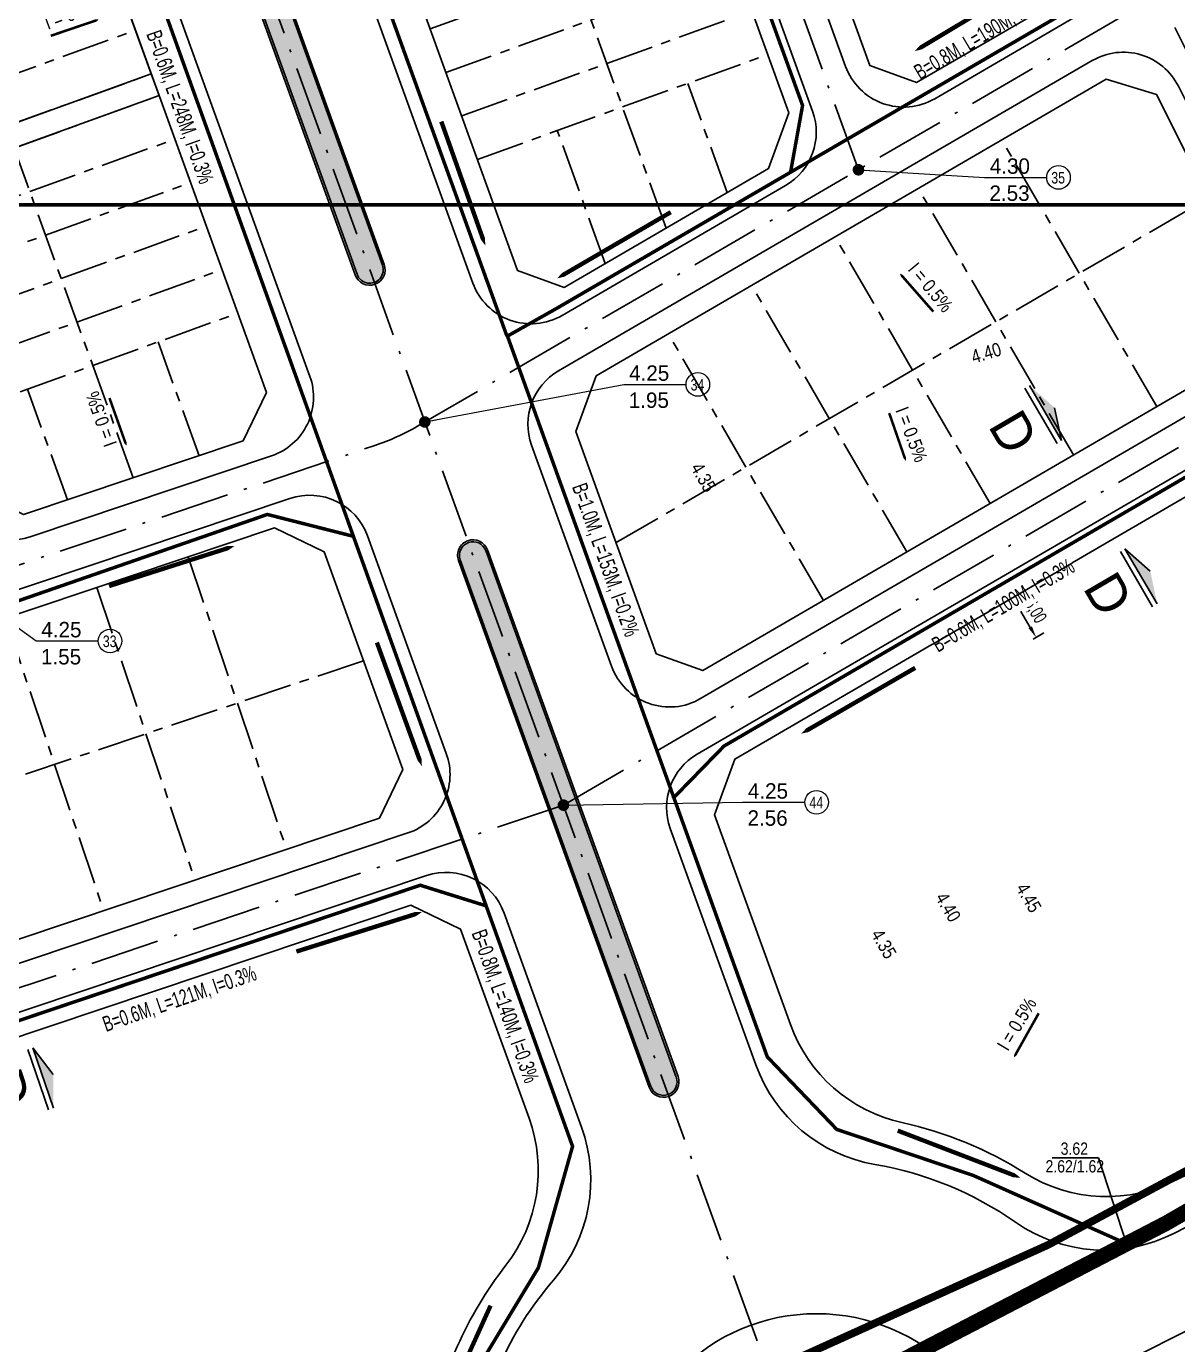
# Model space of a CAD drawing. Header units: metres. Extents: x 563124 to 573994, y 2062953 to 2068466.
# Drawn here: x 568637 to 568786.3, y 2066088.3 to 2066259.2 of the extents above; entities that cross this region are included whole.
import ezdxf
from ezdxf.enums import TextEntityAlignment as Align

# ---------------------------------------------------------------- set-up
doc = ezdxf.new("R2010")
doc.units = ezdxf.units.M
for name, pattern in [('ACAD_ISO10W100', [18.5, 12, -3, 0.5, -3]), ('CENTER', [2, 1.25, -0.25, 0.25, -0.25]), ('HIDDEN', [0.375, 0.25, -0.125])]:
    doc.linetypes.add(name, pattern=pattern)
doc.layers.get('0').update_dxf_attribs({"linetype": 'CONTINUOUS'})
doc.layers.get('DEFPOINTS').update_dxf_attribs({"linetype": 'CONTINUOUS'})
for name, color, linetype in [('BoThamCo', 94, 'CONTINUOUS'), ('ChiaLo', 128, 'CENTER'), ('datOBt', 42, 'CONTINUOUS'), ('datoHonHop', 42, 'CONTINUOUS'), ('datOlienke', 42, 'CONTINUOUS'), ('do doc SN', 3, 'CONTINUOUS'), ('ghinut', 86, 'CONTINUOUS'), ('hacth sdd', 8, 'CONTINUOUS'), ('Khung ban ve', 7, 'CONTINUOUS'), ('LogDg', 7, 'CONTINUOUS'), ('MC', 7, 'CONTINUOUS'), ('Nut tim', 7, 'CONTINUOUS'), ('RANHGIOI', 2, 'HIDDEN'), ('thoatnuoc', 3, 'CONTINUOUS'), ('TimDg', 222, 'CONTINUOUS'), ('TNuoc', 7, 'CONTINUOUS'), ('ViaHeS', 32, 'CONTINUOUS')]:
    doc.layers.add(name, color=color, linetype=linetype)
doc.layers.add('caodotimduong', color=5, linetype='CONTINUOUS', lineweight=15)
doc.layers.add('TN', color=3, linetype='CONTINUOUS', lineweight=5)
doc.styles.add('IN', font='VHARIALN.ttf')
doc.styles.add('KTHUOC', font='VHARIALN.ttf', dxfattribs={"width": 0.8})
doc.styles.add('solo', font='VHARIALN.ttf')
doc.styles.add('STYLE3', font='VHBODO.ttf', dxfattribs={"width": 0.8, "height": 2.2})
doc.styles.add('text', font='VHARIALN.ttf')
doc.styles.add('VnBlackH', font='VHBLACK.ttf')
doc.linetypes.add('TN_WATER_SUPPLY', pattern='A,0.5,-0.2,["TN",Standard,S=0.1,R=0,X=-0.1,Y=-0.05],-0.2', length=0.9)
doc.dimstyles.new('1.500', dxfattribs={"dimscale": 0, "dimtxt": 1.75, "dimasz": 1.5, "dimexe": 0.45, "dimexo": 0, "dimgap": 0.5, "dimtad": 1, "dimzin": 1, "dimtxsty": 'KTHUOC', "dimcen": 0, "dimdle": 0.45, "dimclrd": 86, "dimclre": 86, "dimclrt": 7, "dimaunit": 1, "dimadec": 0, "dimazin": 0, "dimtfac": 1, "dimtofl": 0, "dimtmove": 0, "dimatfit": 0, "dimldrblk": 'ARCHTICK', "dimfxl": 1, "dimtfill": 1, "dimtolj": 1, "dimtzin": 1, "dimarcsym": 0})
doc.dimstyles.new('kichthuocnut', dxfattribs={"dimtxt": 1.1, "dimasz": 0.5, "dimexe": 0.5, "dimexo": 0.5, "dimgap": 0.5, "dimtad": 1, "dimzin": 0, "dimdsep": 46, "dimtxsty": 'solo', "dimblk": 'BOXFILLED', "dimcen": 0.09, "dimdle": 1, "dimclrd": 256, "dimclre": 256, "dimclrt": 7, "dimadec": 0, "dimazin": 0, "dimtfac": 1, "dimtix": 1, "dimtofl": 0, "dimtmove": 1, "dimatfit": 3, "dimldrblk": 'ARCHTICK', "dimfxl": 1, "dimtfill": 1, "dimtfillclr": 2, "dimtolj": 1, "dimtzin": 0, "dimlwd": -1, "dimlwe": -1, "dimarcsym": 0})

# ---------------------------------------------------------------- blocks, each defined once
blk = doc.blocks.new('e')
at = {"layer": 'MC', "linetype": 'Continuous', "extrusion": (3.398234445398686e-17, -4.399193797516771e-09, 1)}
blk.add_hatch(color=6, dxfattribs=at).paths.add_polyline_path([(-473.4762349847621, 281.757833730439), (-310.4841091289467, 227.4271251991345), (-636.4683607554593, 227.4271251467542)])
at = {"layer": 'MC', "linetype": 'Continuous', "extrusion": (-3.398234445398686e-17, -4.399193797516771e-09, 1)}
blk.add_hatch(color=6, dxfattribs=at).paths.add_polyline_path([(492.8801074694447, 281.757833730439), (329.8879816136293, 227.4271251991345), (655.8722332401419, 227.4271251467542)])
at = {"layer": 'MC', "color": 6, "linetype": 'Continuous'}
for p, q in [((-310.4841091944222, 227.4271251729443, 6.376863211678193e-06), (-473.4762350698801, 281.7578337828194, 6.615874533161828e-06)), ((329.8879816791047, 227.4271251729443, 6.376863211678193e-06), (492.8801075545627, 281.7578337828194, 6.615874533161828e-06)), ((-636.4683608995053, 227.4271251729443, 6.376863222257021e-06), (-310.4841091944222, 227.4271251729443, 6.376863211678193e-06)), ((655.8722333841879, 227.4271251729443, 6.376863222257021e-06), (329.8879816791047, 227.4271251729443, 6.376863211678193e-06)), ((-636.4683608798628, 200.261770894197, 6.257357564245281e-06), (-310.4841091747796, 200.2617709203871, 6.257357553324969e-06)), ((655.8722333645453, 200.261770894197, 6.257357564245281e-06), (329.887981659462, 200.2617709203871, 6.257357553324969e-06))]:
    blk.add_line(p, q, dxfattribs=at)
at = {"layer": 'MC', "style": 'VnBlackH'}
for rotation, p in [(5.336085289072462e-08, (-471.9802067086751, -60.80890784028237)), (359.9999999466392, (486.1985571713552, -60.80890781409219))]:
    blk.add_text('d', height=196.8503937007875, rotation=rotation, dxfattribs=at).set_placement(p, align=Align.CENTER)
blk = doc.blocks.new('*D83')
at = {"layer": 'caodotimduong', "color": 86, "lineweight": -2}
for p, q in [((568765.8821798384, 2066185.765038422), (568764.5032076203, 2066184.9627571)), ((568767.1551263566, 2066181.299448894), (568765.6464874684, 2066183.892518253)), ((568768.8994576149, 2066180.578899703), (568767.5204853968, 2066179.776618381))]:
    blk.add_line(p, q, dxfattribs=at)
at = {"layer": 'caodotimduong', "color": 86}
for points in [[(568765.8625765818, 2066184.018238161), (568765.4303983551, 2066183.766798346), (568764.8921680242, 2066185.189052933)], [(568767.3712154699, 2066181.425168801), (568766.9390372433, 2066181.173728986), (568767.9094458008, 2066180.002914214)]]:
    blk.add_solid(points, dxfattribs=at)
at = {"layer": 'DEFPOINTS', "color": 0}
blk.add_point((568764.8921680242, 2066185.189052933), dxfattribs=at)
at = {"layer": 'caodotimduong', "color": 7, "insert": (568767.7420039398, 2066183.376287419), "char_height": 1.75, "attachment_point": 5, "rotation": 300.1906983251789, "style": 'KTHUOC', "bg_fill": 3, "box_fill_scale": 1.1, "bg_fill_color": 256, "bg_fill_true_color": 13158600, "bg_fill_transparency": 1416368}
blk.add_mtext('\\A1;6,00 ', dxfattribs=at)
at = {"layer": 'DEFPOINTS', "color": 0}
for p in [(568765.8821798384, 2066185.765038422), (568768.8994576149, 2066180.578899703)]:
    blk.add_point(p, dxfattribs=at)
blk = doc.blocks.new('_ArchTick')
at = {"color": 0, "linetype": 'ByBlock', "const_width": 0.15}
blk.add_lwpolyline([(-0.5, -0.5), (0.5, 0.5)], dxfattribs=at)
blk = doc.blocks.new('mt')
at = {"layer": 'TN', "linetype": 'Continuous'}
blk.add_lwpolyline([(6346.931571949535, -0.01678922632709146, 566.9291350990534, 566.9291350990534, 0), (-7038.645866118532, -0.01678922632709146, 2267.716540396214, 0, 0), (-10714.44231449445, -0.01678922632709146, 0, 0, 0)], format="xyseb", dxfattribs=at)
blk = doc.blocks.new('_BoxFilled')
at = {"color": 0, "linetype": 'ByBlock', "lineweight": -2}
blk.add_line((-0.5, 0), (-1, 0), dxfattribs=at)
at = {"color": 0, "linetype": 'ByBlock'}
blk.add_solid([(-0.5, 0.5), (0.5, 0.5), (-0.5, -0.5), (0.5, -0.5)], dxfattribs=at)

msp = doc.modelspace()

# ---------------------------------------------------------------- hatches: boundary and pattern name
at = {"layer": 'hacth sdd'}
h = msp.add_hatch(dxfattribs=at)
h.set_pattern_fill('CROSS', color=64, scale=0.05, style=0)
h.set_pattern_definition([(0, (568643.1680707015, 2066226.03555842), (0.3175, 0.3175), [0.15875, -0.4762500000000001]), (90, (568643.2474457015, 2066225.95618342), (-0.3175, 0.3175), [0.15875, -0.4762500000000001])])
edge = h.paths.add_edge_path()
edge.add_line((568643.1680707015, 2066328.549853248), (568679.8659827049, 2066227.086013334))
edge.add_arc((568681.511650307, 2066227.681226022), 1.750000000126256, 199.884278867895, 379.884278867895)
edge.add_line((568683.1573179091, 2066228.27643871), (568646.4594059059, 2066329.740278624))
edge.add_arc((568644.8137383037, 2066329.145065936), 1.750000000235731, 19.88427886659864, 199.8842788665986)

# ---------------------------------------------------------------- linework, layer by layer
at = {"layer": 'BoThamCo'}
for points in [[(568723.2603152586, 2066370.942213968), (568716.4402186675, 2066373.416206056), (568709.6206505278, 2066370.443657626), (568706.7377577433, 2066363.743870439), (568746.3757721991, 2066254.151118869), (568752.3981621439, 2066251.963609581), (568771.6003092696, 2066263.135353131), (568773.6854954073, 2066270.121623118)], [(568654.201817283, 2066250.266274532), (568653.1814526757, 2066253.087418993), (568615.5661931994, 2066239.482557564), (568616.5865578068, 2066236.661413102)]]:
    msp.add_lwpolyline(points, close=True, dxfattribs=at)
msp.add_lwpolyline([(568643.1680707015, 2066328.549853248), (568679.8659827049, 2066227.086013334, 1), (568683.1573179091, 2066228.27643871), (568646.4594059059, 2066329.740278624, 1)], format="xyb", close=True, dxfattribs=at)
for centre, radius, start, end in [((568694.9037046189, 2066190.654344087), 1.750000000125377, 109.8842788464002, 199.8842788589362), ((568694.9037046147, 2066190.654344085), 1.75000000015654, 19.88427885893618, 109.8842788526643), ((568719.6109809983, 2066122.342688234), 1.750000000077349, 199.8842788589362, 289.8842788526643), ((568719.610980998, 2066122.342688233), 1.750000000116945, 289.8842788589239, 19.88427884411741)]:
    msp.add_arc(centre, radius, start, end, dxfattribs=at)
at = {"layer": 'caodotimduong', "color": 5, "ltscale": 75}
for centre in [(568770.817051043, 2066239.654219486), (568724.0534852338, 2066212.805258894), (568647.8414129646, 2066179.528116114), (568739.4505553744, 2066158.608109802)]:
    msp.add_circle(centre, 1.531868477319809, dxfattribs=at)
at = {"layer": 'ChiaLo', "ltscale": 5}
for points in [[(568719.9633699185, 2066233.093158353), (568675.6425523169, 2066355.633109445)], [(568689.3552367103, 2066258.917226794), (568726.9704961868, 2066272.522088225)], [(568691.3959659248, 2066253.274937873), (568729.0112254013, 2066266.879799303)], [(568693.4366951394, 2066247.632648951), (568731.0519546159, 2066261.237510382)], [(568613.5254639849, 2066245.124846484), (568651.1407234613, 2066258.729707915)], [(568695.477424354, 2066241.99036003), (568733.0926838304, 2066255.59522146)], [(568615.5661931994, 2066239.482557563), (568653.1814526758, 2066253.087418993)], [(568727.8701539696, 2066237.693298282), (568722.7484874742, 2066251.853884567)], [(568616.5865578067, 2066236.661413102), (568654.201817283, 2066250.266274532)], [(568712.0565858674, 2066228.493018424), (568705.82162071, 2066245.731696923)], [(568618.6272870213, 2066231.019124181), (568656.2425464976, 2066244.623985611)], [(568650.8621529585, 2066200.697400691), (568635.3941875448, 2066243.463843817)], [(568783.5689390927, 2066209.938295718), (568763.4537539153, 2066244.512553848)], [(568620.6680162358, 2066225.376835259), (568658.2832757122, 2066238.98169669)], [(568772.764483427, 2066203.652300349), (568752.6492982495, 2066238.22655848)], [(568713.4551193658, 2066192.284917155), (568790.2649065728, 2066236.972588753)], [(568622.7087454504, 2066219.734546338), (568660.3240049267, 2066233.339407768)], [(568761.9600277613, 2066197.366304982), (568741.8448425838, 2066231.940563112)], [(568624.7494746649, 2066214.092257417), (568662.3647341413, 2066227.697118847)], [(568751.1555720955, 2066191.080309614), (568731.040386918, 2066225.654567744)], [(568626.7902038794, 2066208.449968495), (568664.4054633558, 2066222.054829925)], [(568740.3511164298, 2066184.794314246), (568720.2359312522, 2066219.368572376)], [(568659.3968044649, 2066203.561587823), (568654.0612669997, 2066218.313493032)], [(568642.3275014522, 2066197.833213558), (568637.1344002354, 2066212.191305388)], [(568657.9900177738, 2066190.431757529), (568670.7162945429, 2066152.510234886)], [(568646.1395419477, 2066186.454796039), (568658.8658187168, 2066148.533273396)], [(568634.2890661217, 2066182.477834549), (568647.0153428909, 2066144.556311905)], [(568680.7148795957, 2066176.961910242), (568505.3314074848, 2066118.104078298)]]:
    msp.add_lwpolyline(points, dxfattribs=at)
at = {"layer": 'datOBt'}
for points in [[(568783.5372433036, 2066250.42394349), (568776.9788649083, 2066252.381417185), (568710.8629137123, 2066213.915382816), (568708.2417391249, 2066206.699077235), (568718.6684996068, 2066177.870757075), (568724.6908895521, 2066175.683247787), (568794.9073837042, 2066216.534964028), (568796.9925698421, 2066223.521234016)], [(568682.7789607657, 2066156.558406431), (568685.8185434173, 2066162.851098462), (568675.6112157741, 2066191.072722021), (568669.170417765, 2066194.18384486), (568504.6039078706, 2066138.956132315), (568501.2291182255, 2066132.555391278), (568509.4336967441, 2066103.652765319), (568515.53928776, 2066100.433593474)]]:
    msp.add_lwpolyline(points, close=True, dxfattribs=at)
at = {"layer": 'datoHonHop', "linetype": 'ByBlock'}
for points in [[(568819.542929636, 2066216.984679197), (568728.839282304, 2066164.213607279), (568726.2181077166, 2066156.997301697), (568736.0640985463, 2066129.774716465, 0.2565942734314264), (568750.5257029632, 2066117.055055491, -0.08517264572806575), (568766.4871331966, 2066110.513034198, 0.2651954711210331), (568786.2925224875, 2066109.711280006, 0.01208792827058047), (568827.9057365247, 2066132.562174545), (568864.3775519871, 2066153.753022191), (568829.1100691655, 2066214.452298915)], [(568689.2511070574, 2066076.313908375, -0.12111846047304), (568699.1640824429, 2066098.555793575, 0.2573061228759878), (568702.175869427, 2066117.625715953), (568693.3023216755, 2066142.159652064), (568686.8615236664, 2066145.270774902), (568579.7340837023, 2066109.319332146), (568575.3249156743, 2066100.455967249), (568597.5959000194, 2066034.093302624), (568647.0008657246, 2066050.67336649, 0.007974513524648615), (568676.532513799, 2066061.110943361, 0.2651941131166931)]]:
    msp.add_lwpolyline(points, format="xyb", close=True, dxfattribs=at)
at = {"layer": 'datOlienke'}
for points in [[(568735.8333934647, 2066248.017598964), (568695.7147835878, 2066358.939119779), (568689.4306754462, 2066361.64314746), (568661.8544291875, 2066349.62307143), (568658.9715364033, 2066342.923284244), (568700.6921310149, 2066227.572532612), (568706.71452096, 2066225.385023324), (568733.212218877, 2066240.801293382)], [(568636.8556189596, 2066298.225730364), (568599.2403594833, 2066284.620868935), (568615.5661931997, 2066239.482557563), (568653.181452676, 2066253.087418993)], [(568654.2018172832, 2066250.266274532), (568616.5865578068, 2066236.661413102), (568630.1956530437, 2066199.03444783), (568636.6364510526, 2066195.923324992), (568665.0878548648, 2066205.471476389), (568668.1274375166, 2066211.76416842)]]:
    msp.add_lwpolyline(points, close=True, dxfattribs=at)
at = {"layer": 'do doc SN', "color": 7}
for points in [[(568640.1530223903, 2066258.023660684, 0.3319999999521917, 0.3319999999521917, 0), (568645.4465562997, 2066259.820887204, 0.8299999998804793, 0, 0), (568646.3741542078, 2066260.13581926, 0, 0, 0)], [(568754.5920827435, 2066222.243548038, 0.3319999999521917, 0.3319999999521917, 0), (568750.9071322416, 2066226.447434837, 0.8299999998804793, 0, 0), (568750.2614100348, 2066227.184091412, 0, 0, 0)], [(568647.7664947889, 2066211.0458434, 0.3319999999521916, 0.3319999999521916, 0), (568649.6438342193, 2066205.780188542, 0.8299999998804792, 0, 0), (568649.9728046553, 2066204.857475948, 0, 0, 0)], [(568748.8653245713, 2066209.093255698, 0.3319999999521917, 0.3319999999521917, 0), (568750.69871687, 2066203.812138667, 0.8299999998804793, 0, 0), (568751.0199863374, 2066202.886716596, 0, 0, 0)], [(568768.2486398584, 2066131.240515805, 0.3319999999521917, 0.3319999999521917, 0), (568765.5139911774, 2066126.36473679, 0.8299999998804793, 0, 0), (568765.0347925173, 2066125.510343014, 0, 0, 0)]]:
    msp.add_lwpolyline(points, format="xyseb", dxfattribs=at)
at = {"layer": 'Khung ban ve', "color": 250, "const_width": 0.5}
msp.add_lwpolyline([(569223.9280794318, 2066236.109092405), (567973.9280794318, 2066236.109092405)], dxfattribs=at)
at = {"layer": 'LogDg'}
for p, q in [((568694.2234615436, 2066192.535107059), (568694.2234615479, 2066192.535107061)), ((568720.2912240698, 2066120.46192526), (568720.2912240698, 2066120.46192526))]:
    msp.add_line(p, q, dxfattribs=at)
msp.add_circle((568739.4434814648, 2066067.273689844), 25, dxfattribs=at)
for centre, radius, start, end in [((568694.9037046192, 2066190.654344087), 2, 109.8842788463958, 199.8842788589239), ((568694.903704615, 2066190.654344086), 2.000000000031163, 19.88427885892393, 109.8842788526109), ((568719.6109809983, 2066122.342688234), 1.999999999991568, 289.8842788589239, 19.88427884413852), ((568719.6109809985, 2066122.342688234), 1.999999999951972, 199.8842788589239, 289.8842788526108)]:
    msp.add_arc(centre, radius, start, end, dxfattribs=at)
at = {"layer": 'thoatnuoc', "linetype": 'TN_WATER_SUPPLY', "ltscale": 10, "const_width": 0.4545454544816536}
for points in [[(568597.0826366155, 2066422.307683628), (568679.3949775026, 2066193.106682899)], [(568698.6030875279, 2066356.733048862), (568737.6339641269, 2066248.9884587), (568736.0656588343, 2066240.259064082)], [(568585.7959804924, 2066316.263589165), (568628.4664180423, 2066198.113863174), (568633.450235098, 2066183.872345185), (568668.2380617931, 2066195.940969358), (568679.3949775026, 2066193.106682899)], [(568581.9780569517, 2066112.056266069), (568688.0604122966, 2066147.84781544), (568696.5093356872, 2066145.205274005)]]:
    msp.add_lwpolyline(points, dxfattribs=at)
at = {"layer": 'thoatnuoc', "color": 4, "linetype": 'TN_WATER_SUPPLY', "ltscale": 10, "const_width": 0.4545454544816536}
for points in [[(568654.7629876537, 2066342.409445947), (568699.3090536217, 2066219.052980465)], [(568862.9714448028, 2066314.219281154), (568705.6652819556, 2066222.61942957), (568699.3711714724, 2066219.075412251)], [(568679.3949775026, 2066193.106682899), (568707.8136673823, 2066113.974051149), (568703.3770988237, 2066098.228822479), (568696.1927822623, 2066086.31778872), (568687.2634046888, 2066062.446212228)]]:
    msp.add_lwpolyline(points, dxfattribs=at)
at = {"layer": 'TimDg', "linetype": 'ACAD_ISO10W100', "ltscale": 0.75}
for points in [[(569091.2426362742, 2064877.603168339), (569098.0833245073, 2065004.258577522, 0.1155759311696503), (569076.6612234834, 2065124.594927438), (568731.7585831989, 2066088.756516766), (568594.3423819309, 2066468.690270108), (568350.7433376566, 2067214.647222786), (568115.138804305, 2067803.004418648)], [(569579.458327795, 2066552.489101444), (569316.6908584707, 2066388.630738333, -0.0121560828798097), (569316.4815255365, 2066388.50716488), (569007.7068141839, 2066216.212450042), (568836.948536262, 2066116.998506182, -0.0506837863320612), (568652.7276902705, 2066033.6086813), (568203.7804233594, 2065882.944183276), (567811.8071871288, 2065759.319812214)]]:
    msp.add_lwpolyline(points, format="xyb", dxfattribs=at)
msp.add_lwpolyline([(568744.8793868867, 2066240.647631228), (568697.4807461553, 2066371.697269555)], dxfattribs=at)

# ---------------------------------------------------------------- block references
at = {"layer": 'MC', "xscale": 0.0254, "yscale": 0.0254, "zscale": 0.0254}
for p, rotation in [((568770.2163875464, 2066195.788600899), 300.3327055166374), ((568629.6557177391, 2066132.825510895), 288.8209113926374)]:
    msp.add_blockref('e', p, dxfattribs=dict(at, rotation=rotation))
at = {"layer": 'thoatnuoc', "zscale": 0.001}
for p, xscale, yscale, rotation in [((568761.3774732737, 2066261.548622674), 0.001000000000000053, 0.0009999999999998899, 30.9332790395058), ((568692.9183627642, 2066240.9195016), 0.001, 0.001, 109.5147003612547), ((568715.0611643923, 2066231.949270526), 0.001, 0.001, 30.22645095964132), ((568653.7651576687, 2066188.587144821), 0.000999999999999984, 0.001000000000000001, 197.7032527248153), ((568684.6140618982, 2066173.365301713), 0.001, 0.001, 110.005243995904), ((568746.742827541, 2066172.865987579), 0.001, 0.001, 30.01146469548752), ((568678.0582861385, 2066141.152998766), 0.001, 0.001, 197.4625470214767), ((568755.895101308, 2066113.743096552), 0.001, 0.001, 158.9854846384271), ((568694.5645723356, 2066087.539986569), 0.001, 0.001, 65.64852058541923)]:
    msp.add_blockref('mt', p, dxfattribs=dict(at, xscale=xscale, yscale=yscale, rotation=rotation))

# ---------------------------------------------------------------- texts
at = {"layer": 'caodotimduong', "color": 7, "ltscale": 75, "style": 'STYLE3'}
for s, p in [('4.30', (568764.5122364041, 2066240.125155056)), ('2.53', (568764.4681055755, 2066236.611149574)), ('4.25', (568717.7486705949, 2066213.276194465)), ('1.95', (568717.7045397663, 2066209.762188983)), ('4.25', (568641.5365983257, 2066179.999051685)), ('1.55', (568641.4924674971, 2066176.485046203)), ('4.25', (568733.1457407355, 2066159.079045373)), ('2.56', (568733.1016099069, 2066155.565039891))]:
    msp.add_text(s, height=2, rotation=359.9999798840702, dxfattribs=at).set_placement(p, align=Align.CENTER)
at = {"layer": 'do doc SN', "color": 7, "style": 'IN'}
for s, rotation, p in [('i = 0.5%%%', 20.42752448597098, (568639.7738910969, 2066258.791500242)), ('i = 0.5%%%', 309.5619654491118, (568751.197539049, 2066227.689910314)), ('4.40', 16.71359447820435, (568759.8306756174, 2066215.503576889)), ('i = 0.5%%%', 109.6339231305795, (568648.7669278875, 2066205.102683641)), ('i = 0.5%%%', 290.8194312045639, (568749.6305529062, 2066209.477630151)), ('4.35', 300.2963111667314, (568723.0518258922, 2066201.995980054)), ('4.45', 300.2963111667314, (568765.2310743333, 2066147.474667831)), ('4.40', 300.2963111667314, (568754.7852421092, 2066146.258186475)), ('4.35', 300.2963111667314, (568746.4341592508, 2066141.490568929)), ('i = 0.5%%%', 59.03902617562878, (568764.2457861075, 2066126.224247194))]:
    msp.add_text(s, height=1.75, rotation=rotation, dxfattribs=at).set_placement(p)
at = {"layer": 'ghinut', "color": 7, "ltscale": 75, "style": 'text'}
for s, p in [('3.62', (568772.8719279493, 2066112.887027483)), ('2.62/1.62', (568772.932217751, 2066110.595262361))]:
    msp.add_text(s, height=1.59090909068, rotation=359.9999805849872, dxfattribs=at).set_placement(p, align=Align.CENTER)
at = {"layer": 'Nut tim', "color": 7, "ltscale": 75, "style": 'STYLE3', "width": 0.8}
for s, p in [('35', (568770.7751365975, 2066238.862603399)), ('34', (568724.0115707882, 2066212.013642808)), ('33', (568647.799498519, 2066178.736500028)), ('44', (568739.4086409288, 2066157.816493716))]:
    msp.add_text(s, height=1.5, rotation=2.011704153980235e-05, dxfattribs=at).set_placement(p, align=Align.CENTER)

# ---------------------------------------------------------------- leaders
at = {"layer": 'caodotimduong', "color": 5, "ltscale": 75}
for points in [[(568744.8793868865, 2066240.647631228), (568761.2263512533, 2066239.65421955), (568769.2851825657, 2066239.654219486)], [(568688.6533669677, 2066207.935525065), (568714.4627854441, 2066212.805258959), (568722.5216167565, 2066212.805258894)], [(568628.2477745013, 2066186.779266544), (568638.2507131749, 2066179.528116178), (568646.3095444873, 2066179.528116114)], [(568706.6297355595, 2066158.233749528), (568729.8598555847, 2066158.608109867), (568737.918686897, 2066158.608109802)]]:
    msp.add_leader(points, dimstyle='kichthuocnut', override={"dimasz": 1.5, "dimclrd": 5, "dimldrblk": 'Dot'}, dxfattribs=at)
at = {"layer": 'ghinut'}
msp.add_leader([(568779.6429042974, 2066101.344468815), (568775.9906497864, 2066112.500983158), (568769.9945938872, 2066112.500983158)], dimstyle='kichthuocnut', override={"dimasz": 1, "dimclrd": 256, "dimldrblk": 'None'}, dxfattribs=at)

# ---------------------------------------------------------------- next in the draw order: dimensions: what is measured, and where the dimension line sits
at = {"layer": 'caodotimduong'}
dim = msp.add_aligned_dim(p1=(568768.899457615, 2066180.578899703), p2=(568765.8821798384, 2066185.765038422), distance=1.145374469741711, dimstyle='1.500', override={"dimscale": 1, "dimpost": ' '}, dxfattribs=at)
dim.commit()
dim.dimension.update_dxf_attribs({"geometry": '*D83', "text_midpoint": (568767.7420039398, 2066183.376287419)})

# ---------------------------------------------------------------- next in the draw order: linework, layer by layer
at = {"layer": 'thoatnuoc', "linetype": 'TN_WATER_SUPPLY', "ltscale": 30, "const_width": 2}
msp.add_lwpolyline([(569292.439637008, 2066392.543164097), (569173.5392782612, 2066325.995540487), (568921.4390230628, 2066183.193096429), (568784.8582717587, 2066104.05369068), (568736.5959259927, 2066078.982896842), (568534.2186615511, 2066009.763163937), (568192.9628214523, 2065895.12101116), (568185.1839629256, 2065901.114347394)], dxfattribs=at)
at = {"layer": 'thoatnuoc', "color": 5, "linetype": 'TN_WATER_SUPPLY', "ltscale": 10, "const_width": 0.4545454544816536}
msp.add_lwpolyline([(568699.3711714724, 2066219.075412251), (568733.0640253436, 2066125.57909195), (568742.0705326857, 2066116.177200449), (568759.749318373, 2066110.215494947), (568779.8094856626, 2066101.270186197)], dxfattribs=at)
at = {"layer": 'thoatnuoc', "linetype": 'TN_WATER_SUPPLY', "ltscale": 10, "const_width": 0.4545454544816536}
msp.add_lwpolyline([(568805.3683626978, 2066211.316943604), (568727.4640827768, 2066165.912401971), (568720.801999023, 2066159.071912199)], dxfattribs=at)

# ---------------------------------------------------------------- next in the draw order: wipeouts: each hides what was drawn before it
for points in [[(568753.2240744465, 2066251.5092980335), (568771.3112882775, 2066262.2277919066), (568769.6029115473, 2066265.110638656), (568751.515697716, 2066254.392144783)], [(568651.6988646975, 2066258.0823187493), (568658.7254961522, 2066238.2666717633), (568661.8838307656, 2066239.3866177008), (568654.8571993109, 2066259.2022646873)], [(568706.8959660013, 2066199.3483413511), (568713.922597456, 2066179.5326943651), (568717.0809320695, 2066180.6526403027), (568710.0543006147, 2066200.4682872891)], [(568755.5383713187, 2066177.2329119286), (568773.6255851497, 2066187.9514058016), (568771.9172084195, 2066190.834252551), (568753.8299945883, 2066180.115758678)], [(568693.8706604568, 2066141.4608384452), (568700.8972919115, 2066121.6451914592), (568704.055626525, 2066122.7651373968), (568697.0289950703, 2066142.5807843832)], [(568647.5115714142, 2066127.993199939), (568667.3815785063, 2066134.8646068717), (568666.2863731681, 2066138.0316057194), (568646.4163660757, 2066131.1601987865)]]:
    msp.add_wipeout(points).translate(0, 0, -2.029028454253275e-09).dxf.layer = 'TNuoc'

# ---------------------------------------------------------------- next in the draw order: hatches: boundary and pattern name
at = {"layer": 'hacth sdd'}
h = msp.add_hatch(dxfattribs=at)
h.set_pattern_fill('CROSS', color=64, scale=0.05, style=0)
h.set_pattern_definition([(0, (0, 0), (0.3175, 0.3175), [0.15875, -0.4762500000000001]), (90, (0.07937499997206032, -0.07937499997206032), (-0.3175, 0.3175), [0.15875, -0.4762500000000001])])
edge = h.paths.add_edge_path()
edge.add_arc((568694.9037046147, 2066190.654344085), 1.75000000015654, 19.88427885893438, 109.8842788526619)
edge.add_arc((568694.9037046189, 2066190.654344087), 1.750000000125377, 109.8842788473218, 199.8842788556967)
edge.add_line((568693.2580370167, 2066190.059131399), (568717.9653133961, 2066121.747475546))
edge.add_arc((568719.6109809983, 2066122.342688234), 1.750000000077349, 199.8842788526619, 289.8842788495257)
edge.add_arc((568719.610980998, 2066122.342688233), 1.750000000116945, 289.8842788557982, 379.8842788515276)
edge.add_line((568721.2566486003, 2066122.937900921), (568696.5493722169, 2066191.249556773))

# ---------------------------------------------------------------- next in the draw order: linework, layer by layer
at = {"layer": 'BoThamCo'}
for p, q in [((568721.2566486003, 2066122.937900921), (568696.5493722169, 2066191.249556773)), ((568693.2580370167, 2066190.059131399), (568717.9653133961, 2066121.747475546))]:
    msp.add_line(p, q, dxfattribs=at)
at = {"layer": 'LogDg'}
for p, q in [((568721.4917439722, 2066123.022931305), (568696.7844675888, 2066191.334587157)), ((568693.0229416454, 2066189.974101016), (568717.7302180247, 2066121.662445162))]:
    msp.add_line(p, q, dxfattribs=at)
for points in [[(568754.7635777417, 2066249.869009977), (568773.373646534, 2066260.696284374, 0.3958327165010153), (568776.5056044434, 2066271.189689805), (568725.8285455288, 2066372.513889486, 0.3988576539234688), (568715.4769429795, 2066376.268936421), (568708.1375457293, 2066373.069802204, 0.3955878952127774), (568703.8111014382, 2066363.015229176), (568743.2174888112, 2066254.062889317, 0.467936404355073)], [(568687.9292308938, 2066364.263103907), (568657.6144609061, 2066351.054438595, 0.3956287128494158), (568653.2869812561, 2066340.999414359), (568694.8982529347, 2066225.950923082, 0.4679364043365623), (568706.4443418649, 2066221.757043742), (568735.4358833936, 2066238.624223484, 0.3624568435447342), (568738.9358982538, 2066248.260047396), (568698.6478550347, 2066359.650024242, 0.4330458965175016)], [(568589.8716964539, 2066325.224346841), (568620.9042855253, 2066336.448357525, -0.4142135623706253), (568631.1483097066, 2066331.646277915), (568673.7534399915, 2066213.849927045, -0.4210431921595205), (568668.7756434501, 2066203.544650231), (568637.4819212604, 2066193.042630746, -0.4074167562561199), (568627.4136140113, 2066197.905962989), (568585.0696168452, 2066314.980322659, -0.4142135623727668)], [(568799.8126788756, 2066224.589300709), (568786.3662897791, 2066251.474140574, 0.4328364540872843), (568775.1882577986, 2066254.810438395), (568706.003654513, 2066214.559072732, 0.3624568435590229), (568702.5036396536, 2066204.92324882), (568712.8746215348, 2066176.24914755, 0.4679364043419005), (568724.4207104654, 2066172.05526821), (568796.6807209663, 2066214.095895276, 0.3958327164936001)], [(568500.5835740705, 2066140.771357932, 0.4004581229564052), (568495.432899118, 2066131.002412307), (568503.6344340356, 2066102.110508176, 0.4281041090812208), (568513.8756196956, 2066096.710844744), (568686.4667493494, 2066154.631580272, 0.4210431921498599), (568691.4445458908, 2066164.936857087), (568681.2381386417, 2066193.155935909, 0.4074167562720389), (568671.1698313926, 2066198.019268152)]]:
    msp.add_lwpolyline(points, format="xyb", close=True, dxfattribs=at)
for points in [[(568642.9329753303, 2066328.464822865), (568679.6308873333, 2066227.00098295, 0.9999999999353631), (568683.3924132808, 2066228.361469094), (568646.6945012778, 2066329.825309009, 1.000000000064636), (568642.93297533, 2066328.464822865)], [(568747.0171258043, 2066111.631777174, -0.2699449570361327), (568731.5755602173, 2066124.544051937), (568720.4800082463, 2066155.221473286, -0.3624568435240875), (568723.9800231061, 2066164.857297199), (568817.1654171136, 2066219.07224084, -0.414383604057916), (568833.5757515604, 2066214.728496584), (568839.702990095, 2066204.182834756, 0.4142135623498612), (568850.6391981462, 2066201.284670949), (568948.0737645858, 2066257.896085181, -0.4326641440509916), (568959.2477816524, 2066254.557453055), (568976.2792622813, 2066220.504546651, -0.3960005967106472), (568973.1432894584, 2066210.008806916), (568830.9200145366, 2066127.374265357, -0.0129992497524106), (568785.8521609212, 2066102.733126934, -0.2781172685846299), (568765.2481628545, 2066104.139912226, 0.1108475370652029), (568747.0171256813, 2066111.631776454)], [(568570.9479111042, 2066075.781246766), (568523.5478718397, 2066059.874026367, 0.4004581229564052), (568518.3971968872, 2066050.105080741), (568526.7818401684, 2066020.568132806, 0.4281041090838681), (568545.9840632813, 2066010.443763871), (568648.9098072427, 2066044.985138084, 0.0088857336748133), (568681.995103994, 2066056.74657283, 0.2781171583656008), (568694.8026102777, 2066072.947538064, -0.1470471271748128), (568705.3296741075, 2066096.620718334, 0.2707039578255943), (568708.9756114399, 2066116.466273039), (568698.929244543, 2066144.242865952, 0.4074167562538942), (568688.860937294, 2066149.106198194), (568579.7276510108, 2066112.481603265, 0.4142135623730065), (568572.1690772484, 2066097.287263441), (568575.986960279, 2066085.910806647, -0.4142135623704104), (568570.9479111042, 2066075.781246766)]]:
    msp.add_lwpolyline(points, format="xyb", dxfattribs=at)
at = {"layer": 'RANHGIOI', "color": 1, "ltscale": 9, "const_width": 1}
msp.add_lwpolyline([(569000.5592219537, 2066606.466456158), (568982.1523663412, 2066596.773802713), (568641.4879055365, 2066448.283225673), (568640.6420762936, 2066447.920460239, -0.005137433380439285), (568606.7378069195, 2066433.790071242), (568320.2638660164, 2066354.564405334, -0.02056742908652707), (568279.2557222837, 2066345.01962319), (568234.0374281702, 2066336.43794789, -0.02121833569223638), (568191.0584181907, 2066330.156570428), (568073.8426399844, 2066318.076938635), (568071.0163143739, 2066300.81343246, 0.1285739781783505), (568077.0604101922, 2066236.336779046), (568081.9759698212, 2066222.837552279, 0.03940831777614574), (568090.3373014809, 2066204.508879044), (568103.3082810394, 2066181.142724642), (568149.9111873204, 2066112.204254739, -0.1198699787172983), (568174.776952567, 2066045.299770262), (568189.5639809993, 2065919.750233024), (568193.0057644723, 2065898.419982554), (568198.20948333, 2065900.061182542), (568647.0008657248, 2066050.673366489, 0.05068378633206799), (568827.9057364877, 2066132.562174523), (568998.7993124771, 2066231.854729244), (569157.4810069914, 2066320.398305841, 0.006594107435328542)], format="xyb", dxfattribs=at)
at = {"layer": 'TimDg', "linetype": 'ACAD_ISO10W100', "ltscale": 0.75}
for points in [[(569091.2426362744, 2064877.603168339), (569098.0833245076, 2065004.258577523, 0.1155759311696503), (569076.6612234836, 2065124.594927438), (568731.7585831991, 2066088.756516766), (568594.3423819311, 2066468.690270109), (568350.7433376568, 2067214.647222786), (568115.1388043052, 2067803.004418648)], [(569579.4583277953, 2066552.489101444), (569316.690858471, 2066388.630738333, -0.0121560828798097), (569316.4815255367, 2066388.50716488), (569007.7068141841, 2066216.212450042), (568836.9485362623, 2066116.998506182, -0.0506837863320612), (568652.7276902708, 2066033.6086813), (568203.7804233596, 2065882.944183276), (567811.807187129, 2065759.319812214)], [(568338.8474878364, 2066089.657951565), (568682.162256062, 2066204.872701785, 0.05082929117719046), (568687.7039373684, 2066207.38315017), (568920.216011513, 2066342.657879992)], [(568338.8474878364, 2066089.657951565), (568682.162256062, 2066204.872701785, 0.05082929117719046), (568687.7039373684, 2066207.38315017), (568920.216011513, 2066342.657879992)]]:
    msp.add_lwpolyline(points, format="xyb", dxfattribs=at)
for points in [[(568723.8439213934, 2066383.18858595), (568807.1149444197, 2066216.695700503)], [(568706.6297355597, 2066158.233749528), (568943.542650558, 2066296.068873513)], [(568706.6297355597, 2066158.233749528), (568355.391647636, 2066040.359972129)]]:
    msp.add_lwpolyline(points, dxfattribs=at)
at = {"layer": 'ViaHeS'}
for points in [[(568746.3757721991, 2066254.151118869), (568706.7377577436, 2066363.743870439), (568709.6206505279, 2066370.443657626), (568716.4402186675, 2066373.416206056), (568723.260315259, 2066370.942213969), (568773.6854954076, 2066270.12162312), (568771.6003092697, 2066263.135353131), (568752.3981621444, 2066251.963609582)], [(568706.7145209605, 2066225.385023325), (568700.6921310152, 2066227.572532612), (568658.9715364033, 2066342.923284244), (568661.8544291875, 2066349.62307143), (568689.4306754463, 2066361.643147461), (568695.7147835881, 2066358.939119779), (568735.8333934647, 2066248.017598965), (568733.2122188772, 2066240.801293382)], [(568636.6364510527, 2066195.923324992), (568630.1956530435, 2066199.03444783), (568587.8907613123, 2066316.000687269), (568590.8920610682, 2066322.403202382), (568619.1035056752, 2066332.606848455), (568625.5060207886, 2066329.6055487), (568668.1274375165, 2066211.764168421), (568665.0878548648, 2066205.47147639)], [(568776.9788649087, 2066252.381417185), (568783.5372433034, 2066250.423943491), (568796.9925698424, 2066223.521234016), (568794.9073837044, 2066216.534964029), (568724.6908895521, 2066175.683247787), (568718.668499607, 2066177.870757075), (568708.2417391248, 2066206.699077236), (568710.8629137123, 2066213.915382816)], [(568515.5392877604, 2066100.433593475), (568509.4336967444, 2066103.652765319), (568501.2291182256, 2066132.555391277), (568504.6039078706, 2066138.956132316), (568669.1704177652, 2066194.18384486), (568675.6112157742, 2066191.072722022), (568685.8185434173, 2066162.851098462), (568682.7789607658, 2066156.558406432)]]:
    msp.add_lwpolyline(points, close=True, dxfattribs=at)
for points in [[(568968.7296136026, 2066214.383638221), (568970.8162586801, 2066221.36739889), (568955.1206044034, 2066252.749441221), (568948.560767069, 2066254.709424236), (568841.7705525513, 2066192.662193045), (568829.1100691656, 2066214.452298915), (568819.5429296358, 2066216.984679199), (568728.8392823043, 2066164.21360728), (568726.2181077169, 2066156.997301697), (568736.0640985464, 2066129.774716466, 0.2565942734314264), (568750.5257029634, 2066117.055055491, -0.0851726457280658), (568766.4871331967, 2066110.513034199, 0.2651954711210331), (568786.2925224876, 2066109.711280006, 0.0120879282705805), (568827.9057365248, 2066132.562174545)], [(568583.2788386549, 2066076.755015597), (568527.568205639, 2066058.058800749), (568524.193415994, 2066051.658059711), (568533.2187567246, 2066019.864098975), (568541.7665841469, 2066015.357258391), (568647.0008657248, 2066050.673366491, 0.0079744876823236), (568676.5324186501, 2066061.110908015, 0.2651954711245032), (568689.2511070576, 2066076.313908376, -0.12111846047304), (568699.164082443, 2066098.555793575, 0.2573061228759879), (568702.1758694273, 2066117.625715954), (568693.3023216757, 2066142.159652065), (568686.8615236665, 2066145.270774903), (568579.7340837023, 2066109.319332146), (568575.3249156743, 2066100.455967251), (568583.2788386549, 2066076.755015597)]]:
    msp.add_lwpolyline(points, format="xyb", close=True, dxfattribs=at)

# ---------------------------------------------------------------- next in the draw order: texts
at = {"layer": 'TNuoc', "color": 7, "linetype": 'ByBlock', "style": 'text', "width": 0.8}
for s, rotation, p in [('b=0.8m, l=190m, i=0.3%%%', 30.65100776523526, (568761.3254634965, 2066258.441657173, -2.029028454253275e-09)), ('b=0.6m, l=248m, i=0.3%%%', 289.5245142718185, (568656.9375488304, 2066248.795430339, -2.029028454253275e-09)), ('b=1.0m, l=153m, i=0.2%%%', 289.5245142718185, (568712.1346501342, 2066190.061452941, -2.029028454253275e-09)), ('b=0.6m, l=100m, i=0.3%%%', 30.65100776523526, (568763.6397603687, 2066184.165271069, -2.029028454253275e-09)), ('b=0.8m, l=140m, i=0.3%%%', 289.5245142718185, (568699.1093445898, 2066132.173950035, -2.029028454253275e-09)), ('b=0.6m, l=121m, i=0.3%%%', 19.07630874300134, (568656.8391557124, 2066133.159076336, -2.029028454253275e-09))]:
    msp.add_text(s, height=2, rotation=rotation, dxfattribs=at).set_placement(p, align=Align.MIDDLE_CENTER)

doc.saveas('drawing.dxf')
